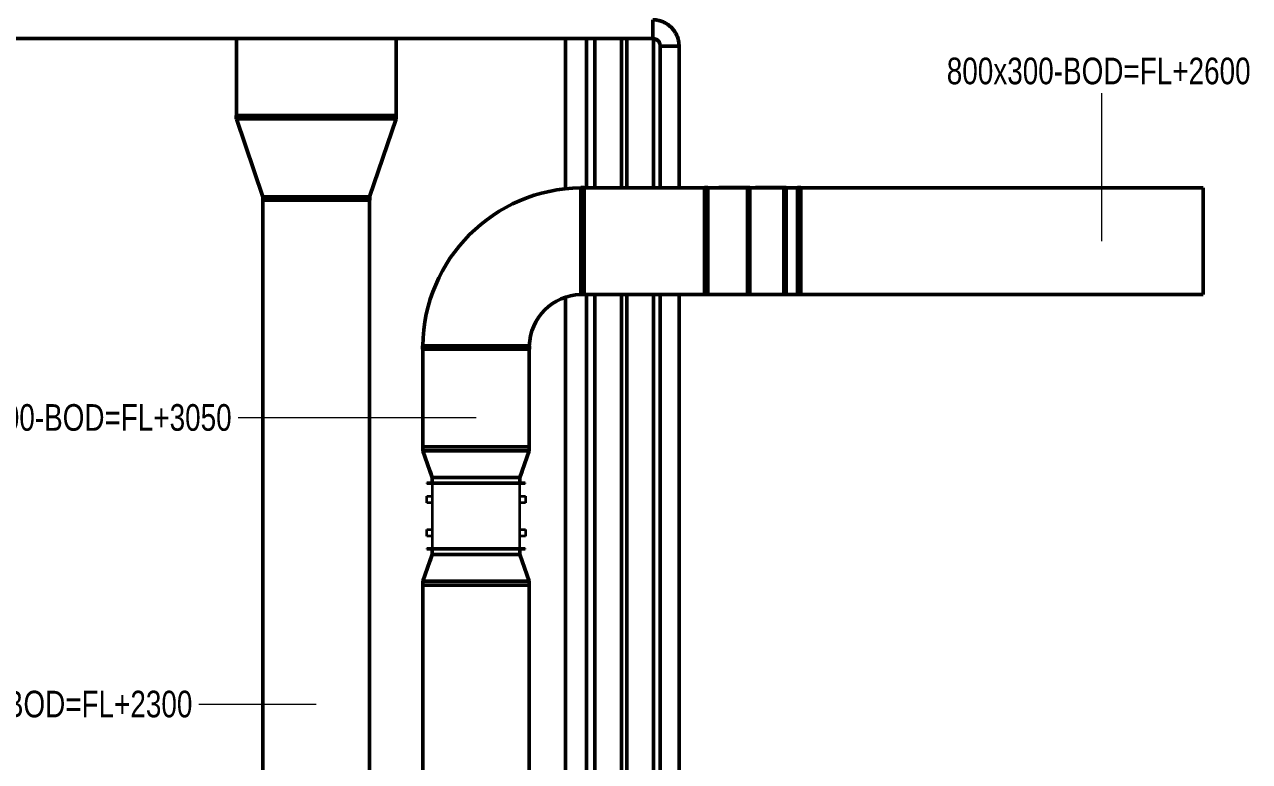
# Model space of a CAD drawing. Header units: millimetres. Extents: x -108050 to 96605, y 58136 to 140997.
# Drawn here: x 65051 to 74257, y 102927 to 108463 of the extents above; entities that cross this region are included whole.
import ezdxf

# ---------------------------------------------------------------- set-up
doc = ezdxf.new("R2010")
doc.units = ezdxf.units.MM
for name, color, linetype, lineweight in [('M-HVAC-DUCT', 70, 'Continuous', 50), ('M-HVAC-DUCT-IDEN', 70, 'Continuous', 9), ('P-PIPE', 3, 'Continuous', 50)]:
    doc.layers.add(name, color=color, linetype=linetype, lineweight=lineweight)
doc.styles.add('Arial_1', font='arial.ttf', dxfattribs={"width": 0.75, "height": 200})

# ---------------------------------------------------------------- blocks, each defined once
blk = doc.blocks.new('01_REC Transition REC_C Flanged_ - 200 mm-2038004-HẦM')
at = {"layer": 'M-HVAC-DUCT'}
for p, q in [((-25, -602), (-25, 602)), ((-25, 602), (0, 602)), ((0, 602), (0, -602)), ((0, 600), (584.9, 400)), ((584.9, -402), (584.9, 402)), ((609.9, 402), (584.9, 402)), ((609.9, 402), (609.9, -402)), ((584.9, -400), (0, -600)), ((584.9, -402), (609.9, -402)), ((0, -602), (-25, -602))]:
    blk.add_line(p, q, dxfattribs=at)
blk = doc.blocks.new('M_Elbow - Welded - Generic - Standard-2092714-HẦM')
at = {"layer": 'P-PIPE'}
for p, q in [((-68.2, 127), (-70.7, 127)), ((-61.2, 127), (-68.2, 127)), ((-50, 127), (-61.2, 127)), ((-35.3, 127), (-50, 127)), ((-18.3, 127), (-35.3, 127)), ((18.3, 127), (-18.3, 127)), ((35.3, 127), (18.3, 127)), ((50, 127), (35.3, 127)), ((61.2, 127), (50, 127)), ((68.2, 127), (61.2, 127)), ((70.6, 127), (68.2, 127)), ((-127, 70.6), (-127, 68.2)), ((-127, 68.2), (-127, 61.2)), ((-127, 61.2), (-127, 50)), ((-127, 50), (-127, 35.3)), ((-127, 35.3), (-127, 18.3)), ((-127, 18.3), (-127, -18.3)), ((-127, -18.3), (-127, -35.3)), ((-127, -35.3), (-127, -50)), ((-127, -50), (-127, -61.2)), ((-127, -61.2), (-127, -68.2)), ((-127, -68.2), (-127, -70.7))]:
    blk.add_line(p, q, dxfattribs=at)
at = {"layer": 'P-PIPE', "flags": 128}
for points in [[(-70.7, 127), (-70.7, 124.7), (-70.8, 122.5), (-71.1, 120.3), (-71.4, 118), (-71.8, 115.8), (-72.3, 113.6), (-72.8, 111.4), (-73.5, 109.3), (-74.3, 107.1), (-75.1, 105.1), (-76, 103), (-77, 101), (-78.1, 99), (-79.3, 97.1), (-80.5, 95.2), (-81.8, 93.3), (-83.2, 91.6), (-84.6, 89.8), (-86.2, 88.2), (-87.7, 86.6), (-89.4, 85), (-91.1, 83.6), (-92.9, 82.2), (-94.7, 80.8), (-96.6, 79.6), (-98.5, 78.4), (-100.4, 77.3), (-102.4, 76.3), (-104.5, 75.3), (-106.6, 74.5), (-108.7, 73.7), (-110.8, 73), (-113, 72.4), (-115.2, 71.9), (-117.4, 71.5), (-119.7, 71.1), (-121.9, 70.9), (-124.1, 70.7), (-126.4, 70.7), (-127, 70.6)], [(-127, -70.7), (-119.1, -70.5), (-111.2, -70), (-103.3, -69.2), (-95.5, -68.1), (-87.7, -66.7), (-80, -65), (-72.4, -63), (-64.8, -60.6), (-57.4, -58), (-50, -55), (-42.8, -51.8), (-35.7, -48.3), (-28.8, -44.5), (-22, -40.5), (-15.4, -36.1), (-9, -31.5), (-2.7, -26.7), (3.3, -21.6), (9.2, -16.3), (14.8, -10.7), (20.2, -4.9), (25.3, 1.1), (30.3, 7.3), (34.9, 13.6), (39.3, 20.2), (43.5, 26.9), (47.3, 33.8), (50.9, 40.9), (54.2, 48.1), (57.2, 55.4), (59.9, 62.8), (62.4, 70.3), (64.5, 77.9), (66.3, 85.6), (67.8, 93.4), (69, 101.2), (69.8, 109.1), (70.4, 117), (70.6, 124.9), (70.6, 127)]]:
    blk.add_lwpolyline(points, dxfattribs=at)
blk = doc.blocks.new('Kruger _Duct Acessory New - D640-2101426-HẦM')
at = {"layer": 'M-HVAC-DUCT', "lineweight": 35}
for p, q in [((-369, 250), (-369, 245)), ((369, 250), (-369, 250)), ((-369, 245), (369, 245)), ((-329, 245), (-329, -245)), ((329, -245), (329, 245)), ((369, 245), (369, 250)), ((-371, 100), (-371, 150)), ((-371, 150), (-328.9, 150)), ((-328.9, 100), (-371, 100)), ((328.9, 150), (371, 150)), ((371, 100), (328.9, 100)), ((371, 150), (371, 100)), ((-371, -150), (-371, -100)), ((-371, -100), (-328.9, -100)), ((-328.9, -150), (-371, -150)), ((328.9, -100), (371, -100)), ((371, -150), (328.9, -150)), ((371, -100), (371, -150)), ((-369, -245), (-369, -250)), ((369, -245), (-369, -245)), ((-369, -250), (369, -250)), ((369, -250), (369, -245))]:
    blk.add_line(p, q, dxfattribs=at)
blk = doc.blocks.new('01_REC_Transition ROD_C Flanged_ - Standard-2103155-HẦM')
at = {"layer": 'M-HVAC-DUCT'}
for p, q in [((-30, -400), (-30, 400)), ((-30, 400), (0, 400)), ((200, 329), (0, 400)), ((0, -400), (0, 400)), ((0, 400), (0, -400)), ((152.2, 346), (200, 329)), ((200, 0), (200, 329)), ((240, 329), (200, 329)), ((200, 329), (200, 0)), ((200, -329), (200, 0)), ((200, 0), (200, -329)), ((0, -400), (200, -329)), ((200, -329), (152.2, -346)), ((200, -329), (240, -329)), ((0, -400), (-30, -400))]:
    blk.add_line(p, q, dxfattribs=at)
blk = doc.blocks.new('01_REC Elbow_C Flanged_ - 1 W-2033609-HẦM')
at = {"layer": 'M-HVAC-DUCT'}
for p, q in [((-402, 812.5), (402, 812.5)), ((-402, 812.5), (-402, 787.5)), ((402, 787.5), (-402, 787.5)), ((402, 787.5), (402, 812.5)), ((-812.5, -402), (-812.5, 402)), ((-812.5, 402), (-787.5, 402)), ((-787.5, 402), (-787.5, -402)), ((-787.5, -402), (-812.5, -402))]:
    blk.add_line(p, q, dxfattribs=at)
for radius, start, end in [(1200, 270.59779, 359.40221), (400, 271.79962, 358.20038)]:
    blk.add_arc((-800, 800), radius, start, end, dxfattribs=at)
blk = doc.blocks.new('01_REC Elbow_C Flanged_ - 1 W-V250-HẦM')
at = {"layer": 'M-HVAC-DUCT'}
for p, q in [((-90704.9, 106434.3), (-90704.9, 107238.3)), ((-90687.2, 107238.3), (-90704.9, 107238.3)), ((-90472.2, 107238.3), (-90687.2, 107238.3)), ((-90687.2, 107238.3), (-90687.2, 106434.3)), ((-90389, 107236.3), (-90685.6, 107236.3)), ((-90472.2, 107236.3), (-90472.2, 107238.3)), ((-90388.9, 106434.3), (-90388.9, 107238.3)), ((-90363.9, 107238.3), (-90388.9, 107238.3)), ((-90363.9, 107238.3), (-90363.9, 106434.3)), ((-90687.2, 106434.3), (-90704.9, 106434.3)), ((-90687.2, 106434.3), (-90472.2, 106434.3)), ((-90389, 106436.3), (-90685.6, 106436.3)), ((-90472.2, 106434.3), (-90472.2, 106436.3)), ((-90388.9, 106434.3), (-90363.9, 106434.3))]:
    blk.add_line(p, q, dxfattribs=at)
blk = doc.blocks.new('01_REC Elbow_C Flanged_ - 1 W-V285-HẦM')
at = {"layer": 'M-HVAC-DUCT'}
for p, q in [((70758.8, 107238.3), (70543.8, 107238.3)), ((70543.8, 107238.3), (70543.8, 107236.3)), ((70758.8, 106434.3), (70758.8, 107238.3)), ((70758.8, 107238.3), (70776.5, 107238.3)), ((70859.6, 107236.3), (70775.8, 107236.3)), ((70776.5, 107238.3), (70776.5, 106434.3)), ((70859.8, 106434.3), (70859.8, 107238.3)), ((70859.8, 107238.3), (70884.8, 107238.3)), ((70884.8, 107238.3), (70884.8, 106434.3)), ((70543.8, 106436.3), (70543.8, 106434.3)), ((70543.8, 106434.3), (70758.8, 106434.3)), ((70758.8, 106434.3), (70776.5, 106434.3)), ((70775.8, 106436.3), (70859.6, 106436.3)), ((70884.8, 106434.3), (70859.8, 106434.3))]:
    blk.add_line(p, q, dxfattribs=at)

msp = doc.modelspace()

# ---------------------------------------------------------------- linework, layer by layer
at = {"layer": 'M-HVAC-DUCT'}
for p, q in [((66643.6, 107778.9), (66643.6, 108357.7)), ((67843.6, 107778.9), (67843.6, 108357.7)), ((70161.2, 107236.3), (69257.3, 107236.3)), ((70757.4, 107236.3), (70502.2, 107236.3)), ((73909.6, 107236.3), (70884.8, 107236.3)), ((73909.6, 107236.3), (73909.6, 106436.3)), ((66843.6, 99307.3), (66843.6, 107144)), ((67643.6, 99307.3), (67643.6, 107144)), ((70161.2, 106436.3), (69257.3, 106436.3)), ((70757.4, 106436.3), (70502.2, 106436.3)), ((73909.6, 106436.3), (70884.8, 106436.3)), ((68044.8, 106023.8), (68044.8, 105290.8)), ((68844.8, 106023.8), (68844.8, 105290.8)), ((68844.8, 105290.8), (68044.8, 105290.8)), ((68044.8, 104250.8), (68844.8, 104250.8)), ((68044.8, 104250.8), (68044.8, 94803.6)), ((68844.8, 104250.8), (68844.8, 94803.6))]:
    msp.add_line(p, q, dxfattribs=at)
at = {"layer": 'M-HVAC-DUCT-IDEN'}
for p, q in [((73148.4, 106836.3), (73148.4, 107948.2)), ((68444.8, 105507.6), (66656.9, 105507.6)), ((67243.6, 103354.7), (66361.9, 103354.7))]:
    msp.add_line(p, q, dxfattribs=at)
at = {"layer": 'P-PIPE'}
for p, q in [((69772.6, 108357.7), (69772.6, 108499)), ((23158.1, 108357.7), (69772.6, 108357.7)), ((69116, 108357.7), (69116, 107228.9)), ((69276, 107236.3), (69276, 108357.7)), ((69338, 108357.7), (69338, 107236.3)), ((69538, 107236.3), (69538, 108357.7)), ((69579, 108357.7), (69579, 107236.3)), ((69779, 107236.3), (69779, 108356.4)), ((69828.9, 108301.3), (69828.9, 107236.3)), ((69970.2, 108301.3), (69828.9, 108301.3)), ((69970.2, 107236.3), (69970.2, 108301.3)), ((69276, 97638.5), (69276, 106436.3)), ((69338, 106436.3), (69338, 101912.6)), ((69538, 101937.1), (69538, 106436.3)), ((69579, 106436.3), (69579, 101979.5)), ((69779, 102181.9), (69779, 106436.3)), ((69828.9, 106436.3), (69828.9, 101967)), ((69970.2, 97638.5), (69970.2, 106436.3)), ((69116, 106414.3), (69116, 97638.5))]:
    msp.add_line(p, q, dxfattribs=at)

# ---------------------------------------------------------------- block references
at = {"layer": 'M-HVAC-DUCT'}
for name, p, rotation in [('01_REC Transition REC_C Flanged_ - 200 mm-2038004-HẦM', (67243.6, 107753.9), 269.9999999999996), ('01_REC Elbow_C Flanged_ - 1 W-2033609-HẦM', (68444.8, 106836.3), 180), ('01_REC Elbow_C Flanged_ - 1 W-V250-HẦM', (-20202.7, 213672.6), 180), ('01_REC_Transition ROD_C Flanged_ - Standard-2103155-HẦM', (68444.8, 105260.8), 270.0000000000002), ('01_REC_Transition ROD_C Flanged_ - Standard-2103155-HẦM', (68444.8, 104280.8), 90.0000000000002)]:
    msp.add_blockref(name, p, dxfattribs=dict(at, rotation=rotation))
msp.add_blockref('01_REC Elbow_C Flanged_ - 1 W-V285-HẦM', (0, 0), dxfattribs=at)
at = {"layer": 'M-HVAC-DUCT', "lineweight": 35, "rotation": 180}
msp.add_blockref('Kruger _Duct Acessory New - D640-2101426-HẦM', (68444.8, 104770.8), dxfattribs=at)
at = {"layer": 'P-PIPE', "rotation": 90.0000000000002}
msp.add_blockref('M_Elbow - Welded - Generic - Standard-2092714-HẦM', (69899.6, 108428.3), dxfattribs=at)

# ---------------------------------------------------------------- texts
at = {"layer": 'M-HVAC-DUCT-IDEN', "char_height": 200, "width": 2819.936, "attachment_point": 1, "style": 'Arial_1'}
for s, insert in [('800x300-BOD=FL+2600', (71982.5, 108214.3)), ('800x300-BOD=FL+3050', (64325.1, 105611.6)), ('800x400-BOD=FL+2300', (64030.1, 103458.7))]:
    msp.add_mtext(s, dxfattribs=dict(at, insert=insert))

doc.saveas('drawing.dxf')
